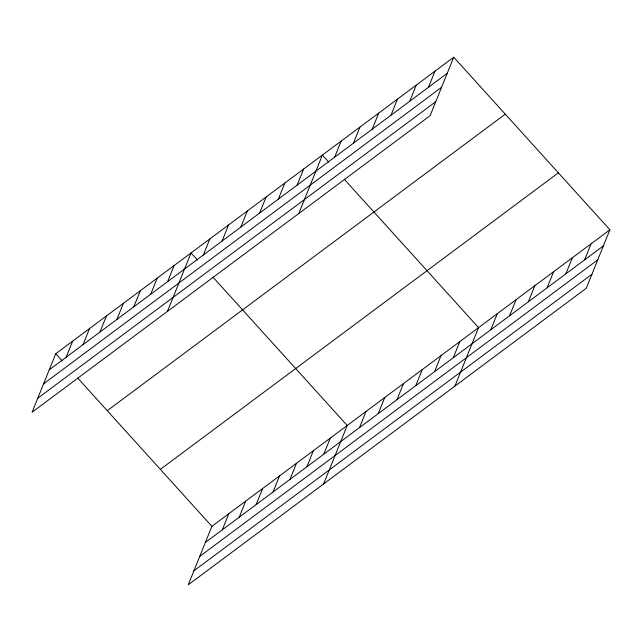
<?xml version="1.0" encoding="UTF-8"?>
<svg xmlns="http://www.w3.org/2000/svg" width="642" height="642" viewBox="0 0 642 642"><rect width="100%" height="100%" fill="white"/><g stroke="black" fill="none" stroke-linecap="round" stroke-linejoin="round"><path stroke-width="0.96" d="M453.733 57.21L55.726 353.75L32.1 412.22L430.108 115.68L453.733 57.21L609.9 229.78L586.274 288.25L188.266 584.79L211.892 526.32L609.9 229.78M66.142 357.233L72.642 341.143M83.051 344.634L89.559 328.543M99.967 332.026L106.468 315.936M116.884 319.427L123.384 303.337M133.801 306.828L140.301 290.738M150.718 294.221L157.218 278.13M167.634 281.621L174.134 265.531M167.426 311.402L191.051 252.924L197.487 260.042M203.313 255.035L209.814 238.944M222.076 241.055L228.576 224.965M240.838 227.075L247.339 210.985M259.601 213.096L266.101 197.006M278.363 199.116L284.863 183.026M297.126 185.137L303.626 169.047M298.763 213.545L322.388 155.067L328.832 162.185M334.651 157.178L341.151 141.088M353.413 143.198L359.921 127.108M372.183 129.219L378.684 113.128M222.309 529.802L228.809 513.712M390.946 115.239L397.446 99.149M239.217 517.203L245.717 501.113M409.708 101.259L416.209 85.169M256.134 504.596L262.634 488.506M428.471 87.28L434.971 71.19M273.051 491.997L279.551 475.907M289.967 479.389L296.468 463.299M306.884 466.79L313.384 450.7M323.801 454.183L330.301 438.093M323.592 483.964L347.218 425.494L212.951 277.127M359.48 427.604L365.98 411.514M378.242 413.625L384.743 397.534M397.005 399.645L403.505 383.555M415.767 385.665L422.267 369.575M434.53 371.686L441.03 355.596M453.292 357.706L459.792 341.616M454.929 386.107L478.555 327.637L344.297 179.27M490.817 329.747L497.317 313.657M509.579 315.768L516.08 299.678M528.342 301.788L534.85 285.698M547.112 287.809L553.613 271.718M565.875 273.829L572.375 257.739M584.637 259.85L591.138 243.759M49.225 369.84L447.233 73.3M43.576 383.828L441.584 87.288M37.75 398.233L435.757 101.701M107.262 410.695L505.27 114.156M160.356 469.366L558.363 172.834M205.392 542.41L603.4 245.87M199.742 556.389L597.75 259.858M193.916 570.802L591.924 274.262M55.726 353.75L62.17 360.868M77.626 377.953L211.892 526.32"/></g></svg>
